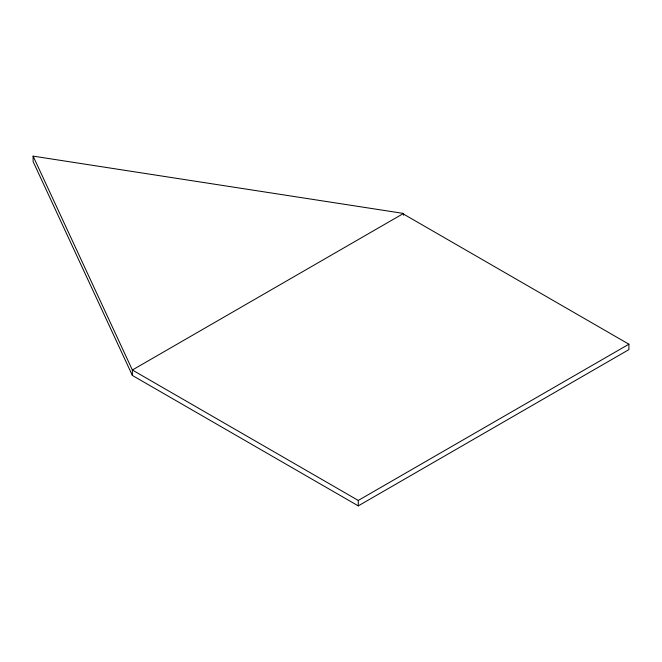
<?xml version="1.0" encoding="UTF-8"?>
<svg xmlns="http://www.w3.org/2000/svg" width="662" height="662" viewBox="0 0 662 662"><rect width="100%" height="100%" fill="white"/><g stroke="black" fill="none" stroke-linecap="round" stroke-linejoin="round"><path stroke-width="0.99" d="M403.555 215.249L403.555 213.437L132.367 370.008L132.367 375.445L358.274 505.876L628.9 349.627L628.9 344.199L402.984 213.768M403.555 213.437L33.1 156.124L132.367 370.008L358.274 500.439L628.9 344.199M132.367 375.445L33.1 161.561L33.1 156.124M358.274 500.439L358.274 505.876"/></g></svg>
